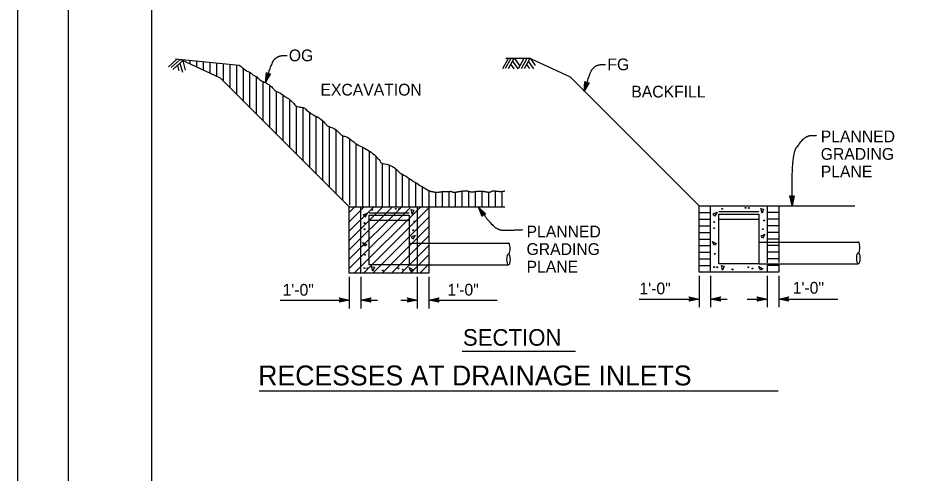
# Model space of a CAD drawing. Extents: x -894 to 866, y -476 to 714.
# Drawn here: x -894 to -356, y 164 to 439 of the extents above; entities that cross this region are included whole.
import ezdxf

# ---------------------------------------------------------------- set-up
doc = ezdxf.new("R2010")
doc.units = 0
for name, color, linetype in [('10 Sheet Format', 7, 'Continuous'), ('56 Stage 3 Anno', 7, 'Continuous'), ('57 Undefined', 7, 'Continuous'), ('59 Sndwall Anno', 7, 'Continuous'), ('60 Nongeo Data', 7, 'Continuous')]:
    doc.layers.add(name, color=color, linetype=linetype)

msp = doc.modelspace()

# ---------------------------------------------------------------- linework, layer by layer
at = {"layer": '10 Sheet Format'}
msp.add_line((-813.45, 643.96), (-813.45, -406.04), dxfattribs=at)
for points in [[(-894.04, 713.56), (865.96, 713.56), (865.96, -476.44), (-894.04, -476.44)], [(-863.43, 668.96), (836.57, 668.96), (836.57, -431.04), (-863.43, -431.04)], [(-863.43, 668.96), (836.57, 668.96), (836.57, -431.04), (-863.43, -431.04)]]:
    msp.add_lwpolyline(points, close=True, dxfattribs=at)
at = {"layer": '56 Stage 3 Anno'}
for p, q in [((-614.06, 319.15), (-616.31, 324.87)), ((-616.31, 324.87), (-616.31, 324.87)), ((-616.31, 324.87), (-611.84, 320.65)), ((-613.88, 319.53), (-615.54, 323.73)), ((-615.53, 323.72), (-612.27, 320.64)), ((-613.71, 319.92), (-614.76, 322.58)), ((-614.76, 322.58), (-612.66, 320.59)), ((-613.39, 320.56), (-614.06, 319.15)), ((-614.06, 319.15), (-614.06, 319.15)), ((-613.53, 320.26), (-613.99, 321.43)), ((-613.99, 321.43), (-613.09, 320.58)), ((-611.84, 320.65), (-613.39, 320.56)), ((-611.84, 320.65), (-611.84, 320.65)), ((-694.2, 282.7), (-694.2, 263.78)), ((-687.2, 282.7), (-687.2, 263.78)), ((-653.2, 282.7), (-653.2, 263.78)), ((-646.2, 282.7), (-646.2, 263.78)), ((-483.35, 283.33), (-483.35, 264.41)), ((-476.35, 283.33), (-476.35, 264.41)), ((-442.35, 283.33), (-442.35, 264.41)), ((-435.35, 283.33), (-435.35, 264.41)), ((-699.4, 268.78), (-700.2, 270.12)), ((-700.2, 270.12), (-700.2, 270.12)), ((-700.2, 270.12), (-694.2, 268.78)), ((-699.98, 269.76), (-695.58, 268.78)), ((-699.75, 269.4), (-696.96, 268.78)), ((-699.57, 269.05), (-698.34, 268.78)), ((-687.2, 268.78), (-681.2, 270.11)), ((-685.81, 268.78), (-681.43, 269.75)), ((-684.44, 268.77), (-681.61, 269.4)), ((-683.06, 268.77), (-681.85, 269.04)), ((-681.2, 270.11), (-682, 268.78)), ((-681.2, 270.11), (-681.2, 270.11)), ((-658.4, 268.78), (-659.2, 270.12)), ((-659.2, 270.12), (-659.2, 270.12)), ((-659.2, 270.12), (-653.2, 268.78)), ((-658.98, 269.76), (-654.58, 268.78)), ((-658.75, 269.4), (-655.96, 268.78)), ((-658.57, 269.05), (-657.34, 268.78)), ((-646.2, 268.78), (-640.2, 270.11)), ((-644.81, 268.78), (-640.43, 269.75)), ((-643.44, 268.77), (-640.61, 269.4)), ((-642.06, 268.77), (-640.85, 269.04)), ((-640.2, 270.11), (-641, 268.78)), ((-640.2, 270.11), (-640.2, 270.11)), ((-519.51, 269.41), (-483.35, 269.41)), ((-488.55, 269.41), (-489.35, 270.75)), ((-489.35, 270.75), (-489.35, 270.75)), ((-489.35, 270.75), (-483.35, 269.41)), ((-483.35, 269.41), (-489.35, 268.08)), ((-489.35, 268.08), (-488.55, 269.41)), ((-489.14, 270.39), (-484.73, 269.41)), ((-484.74, 269.41), (-489.12, 268.44)), ((-486.12, 269.41), (-488.94, 268.78)), ((-488.9, 270.03), (-486.12, 269.41)), ((-488.73, 269.69), (-487.5, 269.41)), ((-487.5, 269.41), (-488.71, 269.14)), ((-483.35, 269.41), (-483.35, 269.41)), ((-476.35, 269.41), (-470.35, 270.74)), ((-476.35, 269.41), (-466.35, 269.41)), ((-470.35, 268.07), (-476.35, 269.41)), ((-476.35, 269.41), (-476.35, 269.41)), ((-470.57, 268.42), (-474.97, 269.41)), ((-474.96, 269.41), (-470.59, 270.38)), ((-473.59, 269.41), (-470.76, 270.03)), ((-470.8, 268.78), (-473.59, 269.41)), ((-472.21, 269.41), (-471, 269.67)), ((-470.98, 269.13), (-472.21, 269.41)), ((-470.35, 270.74), (-471.15, 269.41)), ((-471.15, 269.41), (-470.35, 268.07)), ((-470.35, 270.74), (-470.35, 270.74)), ((-454.41, 269.41), (-442.35, 269.41)), ((-447.55, 269.41), (-448.35, 270.75)), ((-448.35, 270.75), (-448.35, 270.75)), ((-448.35, 270.75), (-442.35, 269.41)), ((-442.35, 269.41), (-448.35, 268.08)), ((-448.35, 268.08), (-447.55, 269.41)), ((-448.14, 270.39), (-443.73, 269.41)), ((-443.74, 269.41), (-448.12, 268.44)), ((-445.12, 269.41), (-447.94, 268.78)), ((-447.9, 270.03), (-445.12, 269.41)), ((-447.73, 269.69), (-446.5, 269.41)), ((-446.5, 269.41), (-447.71, 269.14)), ((-442.35, 269.41), (-442.35, 269.41)), ((-435.35, 269.41), (-429.35, 270.74)), ((-435.35, 269.41), (-399.69, 269.41)), ((-429.35, 268.07), (-435.35, 269.41)), ((-435.35, 269.41), (-435.35, 269.41)), ((-429.57, 268.42), (-433.97, 269.41)), ((-433.96, 269.41), (-429.59, 270.38)), ((-432.59, 269.41), (-429.77, 270.03)), ((-429.8, 268.78), (-432.59, 269.41)), ((-431.21, 269.41), (-430, 269.67)), ((-429.98, 269.13), (-431.21, 269.41)), ((-429.35, 270.74), (-430.15, 269.41)), ((-430.15, 269.41), (-429.35, 268.07)), ((-429.35, 270.74), (-429.35, 270.74)), ((-735.87, 268.78), (-694.2, 268.78)), ((-694.2, 268.78), (-700.2, 267.45)), ((-700.2, 267.45), (-699.4, 268.78)), ((-700.2, 267.45), (-700.2, 267.45)), ((-695.59, 268.77), (-699.96, 267.8)), ((-696.96, 268.78), (-699.79, 268.15)), ((-698.34, 268.78), (-699.55, 268.51)), ((-694.2, 268.78), (-694.2, 268.78)), ((-687.2, 268.78), (-677.2, 268.78)), ((-681.2, 267.44), (-687.2, 268.78)), ((-687.2, 268.78), (-687.2, 268.78)), ((-681.42, 267.79), (-685.82, 268.77)), ((-681.65, 268.15), (-684.44, 268.77)), ((-681.83, 268.5), (-683.06, 268.77)), ((-682, 268.78), (-681.2, 267.44)), ((-681.2, 267.44), (-681.2, 267.44)), ((-663.2, 268.78), (-653.2, 268.78)), ((-653.2, 268.78), (-659.2, 267.45)), ((-659.2, 267.45), (-658.4, 268.78)), ((-659.2, 267.45), (-659.2, 267.45)), ((-654.59, 268.77), (-658.97, 267.8)), ((-655.96, 268.78), (-658.79, 268.15)), ((-657.34, 268.78), (-658.55, 268.51)), ((-653.2, 268.78), (-653.2, 268.78)), ((-646.2, 268.78), (-605.1, 268.78)), ((-640.2, 267.44), (-646.2, 268.78)), ((-646.2, 268.78), (-646.2, 268.78)), ((-640.42, 267.79), (-644.82, 268.77)), ((-640.65, 268.15), (-643.44, 268.77)), ((-640.83, 268.5), (-642.06, 268.77)), ((-641, 268.78), (-640.2, 267.44)), ((-640.2, 267.44), (-640.2, 267.44)), ((-489.35, 268.08), (-489.35, 268.08)), ((-470.35, 268.07), (-470.35, 268.07)), ((-448.35, 268.08), (-448.35, 268.08)), ((-429.35, 268.07), (-429.35, 268.07))]:
    msp.add_line(p, q, dxfattribs=at)
for points in [[(-741.68, 405.26), (-744.72, 400.03), (-744.19, 406.06), (-743.92, 405.75), (-744.31, 401.34), (-742.08, 405.17), (-742.47, 405.08), (-743.9, 402.62), (-743.65, 405.45), (-743.38, 405.14), (-743.49, 403.92), (-742.87, 404.98), (-743.18, 404.91), (-744.19, 406.06), (-743.18, 404.91)], [(-549.62, 399.84), (-552.66, 394.61), (-552.12, 400.64), (-551.85, 400.33), (-552.25, 395.92), (-550.01, 399.75), (-550.41, 399.66), (-551.83, 397.2), (-551.58, 400.02), (-551.31, 399.72), (-551.42, 398.5), (-550.8, 399.56), (-551.11, 399.49), (-552.12, 400.64), (-551.11, 399.49)], [(-426.04, 331.62), (-427.26, 325.69), (-428.67, 331.58), (-428.31, 331.37), (-427.29, 327.06), (-426.39, 331.4), (-426.73, 331.19), (-427.3, 328.41), (-427.96, 331.17), (-427.61, 330.96), (-427.32, 329.77), (-427.08, 330.98), (-427.34, 330.81), (-428.67, 331.58), (-427.34, 330.81)]]:
    msp.add_lwpolyline(points, close=True, dxfattribs=at)
for points in [[(-744.72, 400.03), (-741, 411.79), (-738.67, 414.9), (-735.38, 416.37), (-731.75, 416.29)], [(-552.66, 394.61), (-548.94, 406.37), (-546.6, 409.48), (-543.32, 410.95), (-539.69, 410.86)], [(-427.26, 325.69), (-427.77, 356.19), (-421.71, 364.77), (-419.18, 367.09), (-415.85, 368.3), (-412.52, 367.9)], [(-616.31, 324.87), (-609.91, 315.6), (-604.18, 310.86), (-597.87, 310.86), (-589.68, 311.26)]]:
    msp.add_open_spline(points, degree=2, dxfattribs=at)
at = {"layer": '57 Undefined'}
for p, q in [((-626.07, 237.9), (-557.81, 237.9)), ((-748.64, 213.96), (-435.62, 213.96))]:
    msp.add_line(p, q, dxfattribs=at)
at = {"layer": '59 Sndwall Anno'}
for p, q in [((-598.43, 414.54), (-601.85, 408.28)), ((-596.76, 414.54), (-600.15, 408.35)), ((-594.99, 414.5), (-598.42, 408.21)), ((-594.7, 414.46), (-591.5, 409.91)), ((-588.99, 414.5), (-592.39, 408.29)), ((-587.12, 414.53), (-590.56, 408.24)), ((-585.39, 414.45), (-588.81, 408.19)), ((-585.05, 414.44), (-582.11, 410.27)), ((-798.37, 413.87), (-803.31, 409.52)), ((-796.2, 413.83), (-801.55, 409.12)), ((-794.53, 413.19), (-800.53, 407.92)), ((-797.87, 410.24), (-797.01, 407.03)), ((-796.29, 411.63), (-794.83, 406.23)), ((-794.67, 413.04), (-793.14, 407.37)), ((-596.93, 410.98), (-595.02, 408.26)), ((-595.92, 412.83), (-592.7, 408.25)), ((-587.34, 410.87), (-585.61, 408.4)), ((-586.33, 412.75), (-583.2, 408.3)), ((-483.35, 321.59), (-476.35, 321.59)), ((-483.35, 317.59), (-476.35, 317.59)), ((-435.35, 321.59), (-442.35, 321.59)), ((-435.35, 317.59), (-442.35, 317.59)), ((-483.35, 313.59), (-476.35, 313.59)), ((-435.35, 313.59), (-442.35, 313.59)), ((-483.35, 309.59), (-476.35, 309.59)), ((-435.35, 309.59), (-442.35, 309.59)), ((-483.35, 305.59), (-476.35, 305.59)), ((-483.35, 301.59), (-476.35, 301.59)), ((-435.35, 305.59), (-442.35, 305.59)), ((-435.35, 301.59), (-442.35, 301.59)), ((-483.35, 297.59), (-476.35, 297.59)), ((-435.35, 297.59), (-442.35, 297.59)), ((-483.35, 293.59), (-476.35, 293.59)), ((-435.35, 293.59), (-442.35, 293.59)), ((-483.35, 289.59), (-476.35, 289.59)), ((-435.35, 289.59), (-442.35, 289.59))]:
    msp.add_line(p, q, dxfattribs=at)
for points in [[(-794.1, 413.08), (-794.1, 413.7)], [(-790.1, 411.21), (-790.1, 413.32)], [(-786.1, 409.34), (-786.1, 412.94)], [(-782.1, 407.47), (-782.1, 412.57)], [(-778.1, 405.6), (-778.1, 412.19)], [(-774.1, 403.73), (-774.1, 411.81)], [(-770.1, 400.86), (-770.1, 411.43)], [(-766.1, 396.86), (-766.1, 411.06)], [(-762.1, 392.86), (-762.1, 410.68)], [(-758.1, 388.86), (-758.1, 408.39)], [(-754.1, 384.86), (-754.1, 406)], [(-750.1, 380.86), (-750.1, 403.4)], [(-746.1, 376.86), (-746.1, 400.51)], [(-742.1, 372.86), (-742.1, 398.33)], [(-738.1, 368.86), (-738.1, 394.59)], [(-734.1, 364.86), (-734.1, 392.38)], [(-730.1, 360.83), (-730.1, 389.72)], [(-726.1, 356.81), (-726.1, 385.74)], [(-722.1, 352.86), (-722.1, 385.08)], [(-718.1, 348.86), (-718.1, 381.85)], [(-714.1, 344.86), (-714.1, 379.78)], [(-710.1, 340.86), (-710.1, 376.75)], [(-706.1, 336.86), (-706.1, 373.33)], [(-702.1, 332.86), (-702.1, 371.3)], [(-698.1, 328.86), (-698.1, 367.82)], [(-694.1, 366.22), (-694.1, 325.93)], [(-690.1, 324.7), (-690.1, 363.08)], [(-686.1, 324.96), (-686.1, 360.98)], [(-682.1, 324.96), (-682.1, 358.57)], [(-678.1, 324.96), (-678.1, 355.45)], [(-674.1, 324.96), (-674.1, 351.3)], [(-670.1, 350.42), (-670.1, 324.96)], [(-666.1, 347.73), (-666.1, 324.7)], [(-662.1, 325.32), (-662.1, 344.6)], [(-658.1, 325.01), (-658.1, 342.19)], [(-654.1, 325.32), (-654.1, 339.54)], [(-650.1, 324.7), (-650.1, 337.37)], [(-646.1, 324.86), (-646.1, 334.72)], [(-642.1, 324.96), (-642.1, 333.87)], [(-638.1, 324.96), (-638.1, 334.18)], [(-634.1, 324.96), (-634.1, 334.43)], [(-630.1, 324.96), (-630.1, 333.89)], [(-626.1, 324.96), (-626.1, 334.49)], [(-622.1, 324.96), (-622.1, 334.37)], [(-618.1, 324.96), (-618.1, 334.26)], [(-614.1, 324.96), (-614.1, 334.4)], [(-610.1, 324.96), (-610.1, 333.93)], [(-606.1, 324.96), (-606.1, 334.55)], [(-602.1, 324.96), (-602.1, 334.31)], [(-694.2, 310.35), (-679.31, 325.23)], [(-694.2, 304.69), (-673.71, 325.18)], [(-694.2, 293.38), (-662.49, 325.09)], [(-694.2, 321.66), (-690.84, 325.02)], [(-694.2, 299.03), (-668.25, 324.98)], [(-694.2, 316), (-685.23, 324.97)], [(-694.2, 287.72), (-657.5, 324.42)], [(-691.3, 284.96), (-651.58, 324.68)], [(-685.65, 284.96), (-646.2, 324.41)], [(-656.96, 323.3), (-655.33, 322.91), (-656.23, 320.6), (-656.95, 323.31)], [(-446.11, 323.94), (-444.48, 323.54), (-445.38, 321.23), (-446.1, 323.94)], [(-684.76, 318.74), (-685.63, 320.17), (-683.36, 321.16), (-684.77, 318.74)], [(-679.99, 284.96), (-646.2, 318.75)], [(-473.91, 319.37), (-474.78, 320.8), (-472.51, 321.8), (-473.92, 319.37)], [(-674.33, 284.96), (-646.2, 313.09)], [(-668.68, 284.96), (-646.2, 307.44)], [(-655.94, 305.5), (-656.81, 306.93), (-654.54, 307.93), (-655.95, 305.5)], [(-445.1, 306.14), (-445.97, 307.56), (-443.7, 308.56), (-445.1, 306.14)], [(-683.69, 302.08), (-685.12, 301.21), (-686.12, 303.48), (-683.69, 302.07)], [(-663.02, 284.96), (-646.2, 301.78)], [(-472.85, 302.71), (-474.27, 301.84), (-475.27, 304.11), (-472.85, 302.71)], [(-657.36, 284.96), (-646.2, 296.12)], [(-680.74, 288.98), (-679.11, 288.58), (-680.01, 286.28), (-680.73, 288.99)], [(-655.7, 286.97), (-657.13, 286.1), (-658.12, 288.37), (-655.7, 286.96)], [(-651.71, 284.96), (-646.2, 290.47)], [(-469.89, 289.61), (-468.26, 289.22), (-469.16, 286.91), (-469.88, 289.62)], [(-444.85, 287.6), (-446.28, 286.73), (-447.27, 289), (-444.85, 287.59)]]:
    msp.add_lwpolyline(points, dxfattribs=at)
for centre in [(-680.31, 323.18), (-666.14, 323.77), (-664.15, 323.65), (-469.46, 323.82), (-455.29, 324.4), (-453.3, 324.29), (-685.11, 315.22), (-655.01, 316.16), (-474.27, 315.85), (-474.27, 312.1), (-444.16, 316.79), (-685.11, 311.47), (-655.71, 310.88), (-444.86, 311.52), (-684.76, 296.01), (-473.91, 296.64), (-685.11, 288.04), (-683.24, 287.92), (-673.99, 286.64), (-664.5, 287.92), (-662.04, 287.22), (-474.27, 288.68), (-472.39, 288.56), (-463.14, 287.27), (-453.65, 288.56), (-451.19, 287.86)]:
    msp.add_circle(centre, 0.25, dxfattribs=at)
at = {"layer": '60 Nongeo Data'}
for p, q in [((-584.92, 414.49), (-599.92, 414.49)), ((-584.92, 414.49), (-561.13, 403.37)), ((-799, 414.19), (-760.52, 410.53)), ((-795.77, 413.86), (-771.98, 402.74)), ((-694.2, 324.96), (-771.98, 402.74)), ((-483.35, 325.59), (-561.13, 403.37)), ((-694.2, 324.96), (-600.35, 324.96)), ((-694.2, 284.96), (-694.2, 324.96)), ((-687.2, 284.96), (-687.2, 324.96)), ((-653.2, 324.96), (-653.2, 303.14)), ((-646.2, 324.96), (-646.2, 303.2)), ((-483.35, 325.59), (-389.5, 325.59)), ((-483.35, 285.59), (-483.35, 325.59)), ((-476.35, 285.59), (-476.35, 325.59)), ((-442.35, 325.59), (-442.35, 303.77)), ((-435.35, 325.59), (-435.35, 303.83)), ((-682.2, 321.46), (-658.2, 321.46)), ((-682.2, 289.96), (-682.2, 319.96)), ((-682.2, 319.96), (-658.2, 319.96)), ((-658.2, 319.96), (-658.2, 289.96)), ((-471.35, 322.09), (-447.35, 322.09)), ((-471.35, 290.59), (-471.35, 320.59)), ((-471.35, 320.59), (-447.35, 320.59)), ((-471.35, 317.59), (-447.35, 317.59)), ((-447.35, 320.59), (-447.35, 290.59)), ((-682.2, 316.96), (-658.2, 316.96)), ((-658.2, 303.13), (-598.2, 303.13)), ((-653.2, 303.13), (-653.2, 289.96)), ((-646.2, 303.13), (-646.2, 289.96)), ((-447.35, 303.76), (-387.35, 303.76)), ((-442.35, 303.07), (-442.35, 291.3)), ((-435.35, 303.13), (-435.35, 291.36)), ((-447.35, 290.59), (-471.35, 290.59)), ((-447.35, 290.59), (-442.48, 290.59)), ((-442.35, 290.65), (-442.35, 285.59)), ((-442.25, 290.59), (-387.35, 290.59)), ((-435.35, 290.65), (-435.35, 285.59)), ((-658.2, 289.96), (-682.2, 289.96)), ((-658.2, 289.96), (-653.33, 289.96)), ((-653.2, 290.02), (-653.2, 284.96)), ((-653.09, 289.96), (-598.2, 289.96)), ((-646.2, 290.02), (-646.2, 284.96)), ((-435.35, 285.59), (-483.35, 285.59)), ((-646.2, 284.96), (-694.2, 284.96))]:
    msp.add_line(p, q, dxfattribs=at)
for centre in [(-598.2, 299.84), (-387.35, 300.47)]:
    msp.add_ellipse(centre, major_axis=(0, -3.29), ratio=0.285486, start_param=0, end_param=3.141593, dxfattribs=at)
for centre in [(-598.22, 293.27), (-387.37, 293.9)]:
    msp.add_ellipse(centre, major_axis=(0.01, -3.29), ratio=0.284136, dxfattribs=at)
for points, degree in [([(-760.52, 410.53), (-757.68, 407.69), (-754.1, 406.28), (-752.54, 404.69), (-751.69, 404.26), (-750.1, 403.63), (-747.94, 401.15), (-744.72, 400.03), (-742.1, 398.33), (-740.23, 396.66), (-739.05, 394.62), (-735.84, 394.09), (-732.3, 390.66), (-731.12, 390.77), (-728.02, 387.77), (-726.43, 385.42), (-722.99, 385.09), (-720.95, 384.55), (-719.88, 383.16), (-715.92, 380.16), (-714.1, 379.78), (-710.1, 377.12), (-708.1, 374.17), (-705.85, 373.2), (-702.1, 371.82), (-698.89, 367.74), (-696.64, 367.53), (-694.1, 366.52), (-688.93, 361.85), (-686.1, 361.22), (-682.1, 358.57), (-678.1, 355.92), (-676.76, 353.62), (-675.6, 353.41), (-675.95, 351.3), (-670.1, 350.62), (-666.1, 347.97), (-664.33, 345.86), (-662.02, 344.52), (-659.32, 343.15), (-654.98, 339.86), (-646.1, 334.72)], 3), ([(-646.1, 334.72), (-644.19, 334.12), (-641.64, 333.72), (-639.46, 333.96), (-637.29, 334.33), (-634.32, 334.28), (-632.9, 334.42), (-630.99, 333.61), (-628.21, 334.28), (-625.08, 334.6), (-623.23, 334.72), (-620.36, 333.85), (-616.91, 334.49), (-615.42, 334.49), (-612.35, 334.28), (-609.98, 333.65), (-607.99, 334.53), (-607.41, 334.65), (-606.14, 334.54), (-604.44, 334.49), (-602.69, 334.01), (-600.35, 334.72)], 2)]:
    msp.add_open_spline(points, degree=degree, dxfattribs=at)

# ---------------------------------------------------------------- texts
at = {"layer": '57 Undefined'}
for s, height, p in [('OG', 7.087, (-730.68, 412.79)), ('FG', 7.087, (-538.62, 407.37)), ('EXCAVATION', 7.087, (-711.62, 392.12)), ('BACKFILL', 7.087, (-524.2, 390.94)), ('PLANNED', 7.087, (-409.98, 363.95)), ('GRADING', 7.087, (-409.98, 353.36)), ('PLANE', 7.087, (-409.98, 342.78)), ('PLANNED', 7.087, (-587.34, 306.55)), ('GRADING', 7.087, (-587.34, 295.97)), ('PLANE', 7.087, (-587.34, 285.38)), ('1\'-0"', 7.087, (-426.9, 272.62)), ('1\'-0"', 7.087, (-734.45, 271.41)), ('1\'-0"', 7.087, (-635.03, 271.49)), ('1\'-0"', 7.087, (-519.29, 272.23)), ('SECTION', 10, (-625.73, 241.25)), ('RECESSES AT DRAINAGE INLETS', 12, (-749.12, 217.31))]:
    msp.add_text(s, height=height, dxfattribs=at).set_placement(p)

doc.saveas('drawing.dxf')
